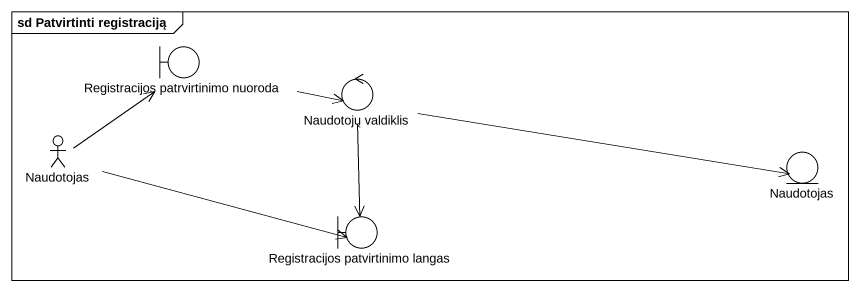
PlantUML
@startuml
mainframe sd Patvirtinti registraciją
boundary "Registracijos patrvirtinimo nuoroda" as Registracijos_patrvirtinimo
control "Naudotojų valdiklis" as Naudotojų_valdiklis
actor Naudotojas
entity "Naudotojas" as Naudotojas_2
boundary "Registracijos patvirtinimo langas" as Registracijos_patvirtinimo
Registracijos_patrvirtinimo -right-> Naudotojų_valdiklis
Naudotojų_valdiklis -right-> Naudotojas_2
Naudotojų_valdiklis --> Registracijos_patvirtinimo
Naudotojas -up-> Registracijos_patrvirtinimo
Naudotojas -right-> Registracijos_patvirtinimo
@enduml
